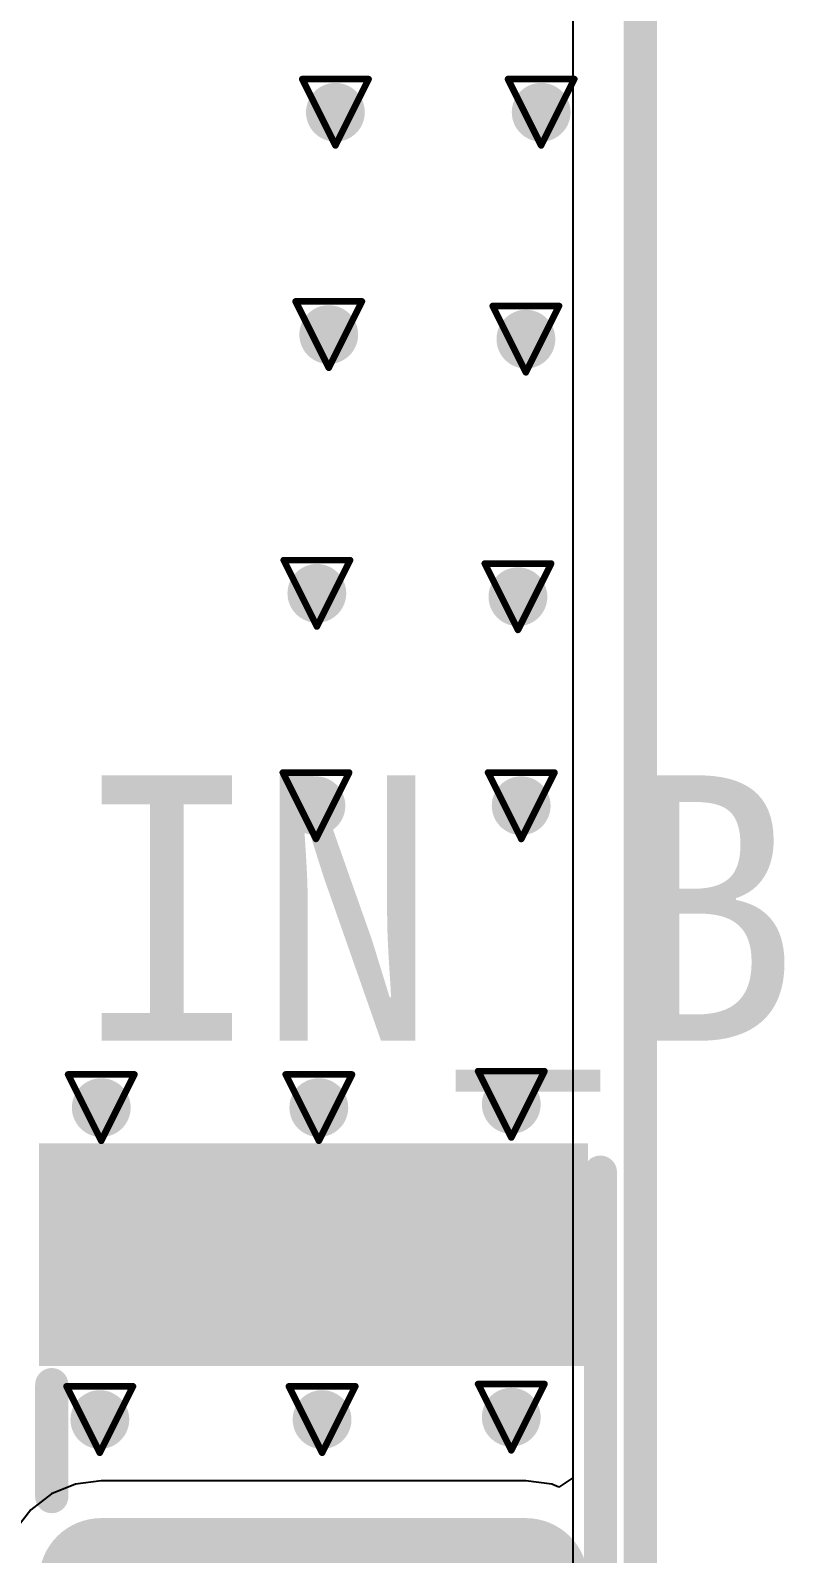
# Model space of a CAD drawing. Header units: millimetres. Extents: x 80 to 220, y 44 to 120.
# Drawn here: x 150.14 to 155.92, y 87.09 to 98.75 of the extents above; entities that cross this region are included whole.
import ezdxf

# ---------------------------------------------------------------- set-up
doc = ezdxf.new("R2010")
doc.units = ezdxf.units.MM
for name, color, linetype in [('BottomLayer', 5, 'Continuous'), ('BottomPaste', 16, 'Continuous'), ('BottomSolder', 6, 'Continuous'), ('DrillDrawing', 1, 'Continuous'), ('KeepOutLayer', 6, 'Continuous'), ('MultiLayer', 9, 'Continuous'), ('TopLayer', 1, 'Continuous'), ('TopOverlay', 2, 'Continuous'), ('TopPaste', 8, 'Continuous'), ('TopSolder', 216, 'Continuous'), ('ViaHoleLayer', 16, 'Continuous')]:
    doc.layers.add(name, color=color, linetype=linetype)

# ---------------------------------------------------------------- blocks, each defined once
blk = doc.blocks.new('SMA_KDL_5_43')
at = {"layer": 'BottomLayer'}
for points in [[(3.996, 3.492), (-0.004, 3.492), (3.996, 1.992), (-0.004, 1.992)], [(3.996, -2.119), (-0.004, -2.119), (3.996, -3.619), (-0.004, -3.619)]]:
    blk.add_solid(points, dxfattribs=at)
at = {"layer": 'BottomPaste'}
for points in [[(3.996, 3.492), (-0.004, 3.492), (3.996, 1.992), (-0.004, 1.992)], [(3.996, -2.119), (-0.004, -2.119), (3.996, -3.619), (-0.004, -3.619)]]:
    blk.add_solid(points, dxfattribs=at)
at = {"layer": 'BottomSolder'}
for points in [[(4.098, 3.594), (-0.106, 3.594), (4.098, 1.89), (-0.106, 1.89)], [(4.098, -2.017), (-0.106, -2.017), (4.098, -3.721), (-0.106, -3.721)]]:
    blk.add_solid(points, dxfattribs=at)
at = {"layer": 'TopLayer', "const_width": 0.375}
for points in [[(0.184, 3.117, 1), (0.559, 3.117, 1)], [(3.433, 3.117, 1), (3.808, 3.117, 1)], [(0.184, 2.367, 1), (0.559, 2.367, 1)], [(3.433, 2.367, 1), (3.808, 2.367, 1)], [(0.184, 0.375, 1), (0.559, 0.375, 1)], [(3.433, 0.375, 1), (3.808, 0.375, 1)], [(0.184, -0.375, 1), (0.559, -0.375, 1)], [(3.433, -0.375, 1), (3.808, -0.375, 1)], [(0.184, -2.494, 1), (0.559, -2.494, 1)], [(3.433, -2.494, 1), (3.808, -2.494, 1)], [(0.184, -3.244, 1), (0.559, -3.244, 1)], [(3.433, -3.244, 1), (3.808, -3.244, 1)]]:
    blk.add_lwpolyline(points, format="xyb", close=True, dxfattribs=at)
at = {"layer": 'TopLayer'}
for points in [[(3.621, 3.492), (0.371, 3.492), (3.621, 1.992), (0.371, 1.992)], [(3.996, 3.117), (-0.004, 3.117), (3.996, 2.367), (-0.004, 2.367)], [(3.621, 0.75), (0.371, 0.75), (3.621, -0.75), (0.371, -0.75)], [(3.996, 0.375), (-0.004, 0.375), (3.996, -0.375), (-0.004, -0.375)], [(3.621, -2.119), (0.371, -2.119), (3.621, -3.619), (0.371, -3.619)], [(3.996, -2.494), (-0.004, -2.494), (3.996, -3.244), (-0.004, -3.244)]]:
    blk.add_solid(points, dxfattribs=at)
at = {"layer": 'TopOverlay', "const_width": 0.254}
for points in [[(-0.2, 3.5), (-0.2, -3.5)], [(4, 1.746), (4, 1.016)], [(4, -1.016), (4, -1.873)]]:
    blk.add_lwpolyline(points, dxfattribs=at)
at = {"layer": 'TopOverlay', "const_width": 0.127}
for points in [[(-0.263, 3.5, 1), (-0.136, 3.5, 1)], [(3.936, 1.746, 1), (4.063, 1.746, 1)], [(3.936, 1.016, 1), (4.063, 1.016, 1)], [(3.936, -1.016, 1), (4.063, -1.016, 1)], [(3.936, -1.873, 1), (4.063, -1.873, 1)], [(-0.263, -3.5, 1), (-0.136, -3.5, 1)]]:
    blk.add_lwpolyline(points, format="xyb", close=True, dxfattribs=at)
at = {"layer": 'TopPaste', "const_width": 0.375}
for points in [[(0.184, 3.117, 1), (0.559, 3.117, 1)], [(3.433, 3.117, 1), (3.808, 3.117, 1)], [(0.184, 2.367, 1), (0.559, 2.367, 1)], [(3.433, 2.367, 1), (3.808, 2.367, 1)], [(0.184, 0.375, 1), (0.559, 0.375, 1)], [(3.433, 0.375, 1), (3.808, 0.375, 1)], [(0.184, -0.375, 1), (0.559, -0.375, 1)], [(3.433, -0.375, 1), (3.808, -0.375, 1)], [(0.184, -2.494, 1), (0.559, -2.494, 1)], [(3.433, -2.494, 1), (3.808, -2.494, 1)], [(0.184, -3.244, 1), (0.559, -3.244, 1)], [(3.433, -3.244, 1), (3.808, -3.244, 1)]]:
    blk.add_lwpolyline(points, format="xyb", close=True, dxfattribs=at)
at = {"layer": 'TopPaste'}
for points in [[(3.621, 3.492), (0.371, 3.492), (3.621, 1.992), (0.371, 1.992)], [(3.996, 3.117), (-0.004, 3.117), (3.996, 2.367), (-0.004, 2.367)], [(3.621, 0.75), (0.371, 0.75), (3.621, -0.75), (0.371, -0.75)], [(3.996, 0.375), (-0.004, 0.375), (3.996, -0.375), (-0.004, -0.375)], [(3.621, -2.119), (0.371, -2.119), (3.621, -3.619), (0.371, -3.619)], [(3.996, -2.494), (-0.004, -2.494), (3.996, -3.244), (-0.004, -3.244)]]:
    blk.add_solid(points, dxfattribs=at)
at = {"layer": 'TopSolder', "const_width": 0.477}
for points in [[(0.133, 3.117, 1), (0.609, 3.117, 1)], [(3.383, 3.117, 1), (3.859, 3.117, 1)], [(0.133, 2.367, 1), (0.609, 2.367, 1)], [(3.383, 2.367, 1), (3.859, 2.367, 1)], [(0.133, 0.375, 1), (0.609, 0.375, 1)], [(3.383, 0.375, 1), (3.859, 0.375, 1)], [(0.133, -0.375, 1), (0.609, -0.375, 1)], [(3.383, -0.375, 1), (3.859, -0.375, 1)], [(0.133, -2.494, 1), (0.609, -2.494, 1)], [(3.383, -2.494, 1), (3.859, -2.494, 1)], [(0.133, -3.244, 1), (0.609, -3.244, 1)], [(3.383, -3.244, 1), (3.859, -3.244, 1)]]:
    blk.add_lwpolyline(points, format="xyb", close=True, dxfattribs=at)
at = {"layer": 'TopSolder'}
for points in [[(3.621, 3.594), (0.371, 3.594), (3.621, 1.89), (0.371, 1.89)], [(4.098, 3.117), (-0.106, 3.117), (4.098, 2.367), (-0.106, 2.367)], [(3.621, 0.852), (0.371, 0.852), (3.621, -0.852), (0.371, -0.852)], [(4.098, 0.375), (-0.106, 0.375), (4.098, -0.375), (-0.106, -0.375)], [(3.621, -2.017), (0.371, -2.017), (3.621, -3.721), (0.371, -3.721)], [(4.098, -2.494), (-0.106, -2.494), (4.098, -3.244), (-0.106, -3.244)]]:
    blk.add_solid(points, dxfattribs=at)

msp = doc.modelspace()

# ---------------------------------------------------------------- linework, layer by layer
at = {"layer": 'BottomLayer'}
msp.add_line((154.295, 98.846), (154.295, 61.035), dxfattribs=at)
at = {"layer": 'BottomLayer', "const_width": 0.225}
for points in [[(152.366, 98.127, 1), (152.591, 98.127, 1)], [(153.941, 98.127, 1), (154.166, 98.127, 1)], [(152.315, 96.425, 1), (152.54, 96.425, 1)], [(153.824, 96.39, 1), (154.049, 96.39, 1)], [(152.224, 94.444, 1), (152.449, 94.444, 1)], [(153.763, 94.418, 1), (153.988, 94.418, 1)], [(152.217, 92.818, 1), (152.442, 92.818, 1)], [(153.788, 92.818, 1), (154.013, 92.818, 1)], [(150.574, 90.507, 1), (150.799, 90.507, 1)], [(152.239, 90.507, 1), (152.464, 90.507, 1)], [(153.712, 90.532, 1), (153.937, 90.532, 1)], [(150.563, 88.119, 1), (150.788, 88.119, 1)], [(152.264, 88.119, 1), (152.489, 88.119, 1)], [(153.712, 88.137, 1), (153.937, 88.137, 1)]]:
    msp.add_lwpolyline(points, format="xyb", close=True, dxfattribs=at)
at = {"layer": 'DrillDrawing', "const_width": 0.0508}
for points in [[(152.225, 98.381), (152.733, 98.381)], [(152.225, 98.381), (152.479, 97.873)], [(152.479, 97.873), (152.733, 98.381)], [(153.799, 98.381), (154.307, 98.381)], [(153.799, 98.381), (154.053, 97.873)], [(154.053, 97.873), (154.307, 98.381)], [(152.174, 96.679), (152.682, 96.679)], [(152.174, 96.679), (152.428, 96.171)], [(152.428, 96.171), (152.682, 96.679)], [(153.682, 96.644), (154.19, 96.644)], [(153.682, 96.644), (153.936, 96.136)], [(153.936, 96.136), (154.19, 96.644)], [(152.083, 94.698), (152.591, 94.698)], [(152.083, 94.698), (152.337, 94.19)], [(152.337, 94.19), (152.591, 94.698)], [(153.622, 94.672), (154.13, 94.672)], [(153.622, 94.672), (153.876, 94.164)], [(153.876, 94.164), (154.13, 94.672)], [(152.076, 93.072), (152.584, 93.072)], [(152.076, 93.072), (152.33, 92.564)], [(152.33, 92.564), (152.584, 93.072)], [(153.647, 93.072), (154.155, 93.072)], [(153.647, 93.072), (153.901, 92.564)], [(153.901, 92.564), (154.155, 93.072)], [(150.432, 90.761), (150.94, 90.761)], [(150.432, 90.761), (150.686, 90.253)], [(150.686, 90.253), (150.94, 90.761)], [(152.098, 90.761), (152.606, 90.761)], [(152.098, 90.761), (152.352, 90.253)], [(152.352, 90.253), (152.606, 90.761)], [(153.571, 90.786), (154.079, 90.786)], [(153.571, 90.786), (153.825, 90.278)], [(153.825, 90.278), (154.079, 90.786)], [(150.421, 88.373), (150.929, 88.373)], [(150.421, 88.373), (150.675, 87.865)], [(150.675, 87.865), (150.929, 88.373)], [(152.123, 88.373), (152.631, 88.373)], [(152.123, 88.373), (152.377, 87.865)], [(152.377, 87.865), (152.631, 88.373)], [(153.571, 88.391), (154.079, 88.391)], [(153.571, 88.391), (153.825, 87.883)], [(153.825, 87.883), (154.079, 88.391)]]:
    msp.add_lwpolyline(points, dxfattribs=at)
at = {"layer": 'DrillDrawing', "const_width": 0.0254}
for points in [[(152.212, 98.381, 1), (152.237, 98.381, 1)], [(152.212, 98.381, 1), (152.237, 98.381, 1)], [(152.72, 98.381, 1), (152.745, 98.381, 1)], [(152.72, 98.381, 1), (152.745, 98.381, 1)], [(153.787, 98.381, 1), (153.812, 98.381, 1)], [(153.787, 98.381, 1), (153.812, 98.381, 1)], [(154.295, 98.381, 1), (154.32, 98.381, 1)], [(154.295, 98.381, 1), (154.32, 98.381, 1)], [(152.466, 97.873, 1), (152.491, 97.873, 1)], [(152.466, 97.873, 1), (152.491, 97.873, 1)], [(154.041, 97.873, 1), (154.066, 97.873, 1)], [(154.041, 97.873, 1), (154.066, 97.873, 1)], [(152.161, 96.679, 1), (152.186, 96.679, 1)], [(152.161, 96.679, 1), (152.186, 96.679, 1)], [(152.669, 96.679, 1), (152.694, 96.679, 1)], [(152.669, 96.679, 1), (152.694, 96.679, 1)], [(153.67, 96.644, 1), (153.695, 96.644, 1)], [(153.67, 96.644, 1), (153.695, 96.644, 1)], [(154.178, 96.644, 1), (154.203, 96.644, 1)], [(154.178, 96.644, 1), (154.203, 96.644, 1)], [(152.415, 96.171, 1), (152.44, 96.171, 1)], [(152.415, 96.171, 1), (152.44, 96.171, 1)], [(153.924, 96.136, 1), (153.949, 96.136, 1)], [(153.924, 96.136, 1), (153.949, 96.136, 1)], [(152.07, 94.698, 1), (152.095, 94.698, 1)], [(152.07, 94.698, 1), (152.095, 94.698, 1)], [(152.578, 94.698, 1), (152.603, 94.698, 1)], [(152.578, 94.698, 1), (152.603, 94.698, 1)], [(153.609, 94.672, 1), (153.634, 94.672, 1)], [(153.609, 94.672, 1), (153.634, 94.672, 1)], [(154.117, 94.672, 1), (154.142, 94.672, 1)], [(154.117, 94.672, 1), (154.142, 94.672, 1)], [(152.324, 94.19, 1), (152.349, 94.19, 1)], [(152.324, 94.19, 1), (152.349, 94.19, 1)], [(153.863, 94.164, 1), (153.888, 94.164, 1)], [(153.863, 94.164, 1), (153.888, 94.164, 1)], [(152.063, 93.072, 1), (152.088, 93.072, 1)], [(152.063, 93.072, 1), (152.088, 93.072, 1)], [(152.571, 93.072, 1), (152.596, 93.072, 1)], [(152.571, 93.072, 1), (152.596, 93.072, 1)], [(153.634, 93.072, 1), (153.66, 93.072, 1)], [(153.634, 93.072, 1), (153.66, 93.072, 1)], [(154.142, 93.072, 1), (154.168, 93.072, 1)], [(154.142, 93.072, 1), (154.168, 93.072, 1)], [(152.317, 92.564, 1), (152.342, 92.564, 1)], [(152.317, 92.564, 1), (152.342, 92.564, 1)], [(153.888, 92.564, 1), (153.914, 92.564, 1)], [(153.888, 92.564, 1), (153.914, 92.564, 1)], [(150.42, 90.761, 1), (150.445, 90.761, 1)], [(150.42, 90.761, 1), (150.445, 90.761, 1)], [(150.928, 90.761, 1), (150.953, 90.761, 1)], [(150.928, 90.761, 1), (150.953, 90.761, 1)], [(152.085, 90.761, 1), (152.11, 90.761, 1)], [(152.085, 90.761, 1), (152.11, 90.761, 1)], [(152.593, 90.761, 1), (152.618, 90.761, 1)], [(152.593, 90.761, 1), (152.618, 90.761, 1)], [(153.558, 90.786, 1), (153.583, 90.786, 1)], [(153.558, 90.786, 1), (153.583, 90.786, 1)], [(154.066, 90.786, 1), (154.091, 90.786, 1)], [(154.066, 90.786, 1), (154.091, 90.786, 1)], [(150.674, 90.253, 1), (150.699, 90.253, 1)], [(150.674, 90.253, 1), (150.699, 90.253, 1)], [(152.339, 90.253, 1), (152.364, 90.253, 1)], [(152.339, 90.253, 1), (152.364, 90.253, 1)], [(153.812, 90.278, 1), (153.837, 90.278, 1)], [(153.812, 90.278, 1), (153.837, 90.278, 1)], [(150.408, 88.373, 1), (150.434, 88.373, 1)], [(150.408, 88.373, 1), (150.434, 88.373, 1)], [(150.916, 88.373, 1), (150.942, 88.373, 1)], [(150.916, 88.373, 1), (150.942, 88.373, 1)], [(152.11, 88.373, 1), (152.136, 88.373, 1)], [(152.11, 88.373, 1), (152.136, 88.373, 1)], [(152.618, 88.373, 1), (152.644, 88.373, 1)], [(152.618, 88.373, 1), (152.644, 88.373, 1)], [(153.558, 88.391, 1), (153.583, 88.391, 1)], [(153.558, 88.391, 1), (153.583, 88.391, 1)], [(154.066, 88.391, 1), (154.091, 88.391, 1)], [(154.066, 88.391, 1), (154.091, 88.391, 1)], [(150.662, 87.865, 1), (150.688, 87.865, 1)], [(150.662, 87.865, 1), (150.688, 87.865, 1)], [(152.364, 87.865, 1), (152.39, 87.865, 1)], [(152.364, 87.865, 1), (152.39, 87.865, 1)], [(153.812, 87.883, 1), (153.837, 87.883, 1)], [(153.812, 87.883, 1), (153.837, 87.883, 1)]]:
    msp.add_lwpolyline(points, format="xyb", close=True, dxfattribs=at)
at = {"layer": 'KeepOutLayer', "const_width": 0.254}
msp.add_lwpolyline([(154.813, 105.443), (154.813, 54.443)], dxfattribs=at)
at = {"layer": 'MultiLayer', "const_width": 0.225}
for points in [[(152.366, 98.127, 1), (152.591, 98.127, 1)], [(153.941, 98.127, 1), (154.166, 98.127, 1)], [(152.315, 96.425, 1), (152.54, 96.425, 1)], [(153.824, 96.39, 1), (154.049, 96.39, 1)], [(152.224, 94.444, 1), (152.449, 94.444, 1)], [(153.763, 94.418, 1), (153.988, 94.418, 1)], [(152.217, 92.818, 1), (152.442, 92.818, 1)], [(153.788, 92.818, 1), (154.013, 92.818, 1)], [(150.574, 90.507, 1), (150.799, 90.507, 1)], [(152.239, 90.507, 1), (152.464, 90.507, 1)], [(153.712, 90.532, 1), (153.937, 90.532, 1)], [(150.563, 88.119, 1), (150.788, 88.119, 1)], [(152.264, 88.119, 1), (152.489, 88.119, 1)], [(153.712, 88.137, 1), (153.937, 88.137, 1)]]:
    msp.add_lwpolyline(points, format="xyb", close=True, dxfattribs=at)
at = {"layer": 'TopLayer'}
for p, q in [((154.295, 98.846), (154.295, 87.672)), ((150.489, 87.625), (150.305, 87.549)), ((150.686, 87.651), (150.489, 87.625)), ((153.936, 87.651), (150.686, 87.651)), ((154.134, 87.625), (153.936, 87.651)), ((154.189, 87.602), (154.134, 87.625)), ((154.295, 87.672), (154.189, 87.602)), ((150.305, 87.549), (150.147, 87.428)), ((150.147, 87.428), (150.026, 87.27))]:
    msp.add_line(p, q, dxfattribs=at)
at = {"layer": 'TopLayer', "const_width": 0.225}
for points in [[(152.366, 98.127, 1), (152.591, 98.127, 1)], [(153.941, 98.127, 1), (154.166, 98.127, 1)], [(152.315, 96.425, 1), (152.54, 96.425, 1)], [(153.824, 96.39, 1), (154.049, 96.39, 1)], [(152.224, 94.444, 1), (152.449, 94.444, 1)], [(153.763, 94.418, 1), (153.988, 94.418, 1)], [(152.217, 92.818, 1), (152.442, 92.818, 1)], [(153.788, 92.818, 1), (154.013, 92.818, 1)], [(150.574, 90.507, 1), (150.799, 90.507, 1)], [(152.239, 90.507, 1), (152.464, 90.507, 1)], [(153.712, 90.532, 1), (153.937, 90.532, 1)], [(150.563, 88.119, 1), (150.788, 88.119, 1)], [(152.264, 88.119, 1), (152.489, 88.119, 1)], [(153.712, 88.137, 1), (153.937, 88.137, 1)]]:
    msp.add_lwpolyline(points, format="xyb", close=True, dxfattribs=at)
at = {"layer": 'ViaHoleLayer', "const_width": 0.1}
for points in [[(152.429, 98.127, 1), (152.529, 98.127, 1)], [(154.003, 98.127, 1), (154.103, 98.127, 1)], [(152.378, 96.425, 1), (152.478, 96.425, 1)], [(153.886, 96.39, 1), (153.986, 96.39, 1)], [(152.287, 94.444, 1), (152.387, 94.444, 1)], [(153.826, 94.418, 1), (153.926, 94.418, 1)], [(152.28, 92.818, 1), (152.38, 92.818, 1)], [(153.851, 92.818, 1), (153.951, 92.818, 1)], [(150.636, 90.507, 1), (150.736, 90.507, 1)], [(152.302, 90.507, 1), (152.402, 90.507, 1)], [(153.775, 90.532, 1), (153.875, 90.532, 1)], [(150.625, 88.119, 1), (150.725, 88.119, 1)], [(152.327, 88.119, 1), (152.427, 88.119, 1)], [(153.775, 88.137, 1), (153.875, 88.137, 1)]]:
    msp.add_lwpolyline(points, format="xyb", close=True, dxfattribs=at)

# ---------------------------------------------------------------- block references
at = {"rotation": 180}
msp.add_blockref('SMA_KDL_5_43', (154.307, 86.513), dxfattribs=at)

# ---------------------------------------------------------------- texts
at = {"layer": 'TopOverlay'}
msp.add_text('IN_B', height=2.032, rotation=360, dxfattribs=at).set_placement((150.497, 91.019))

doc.saveas('drawing.dxf')
